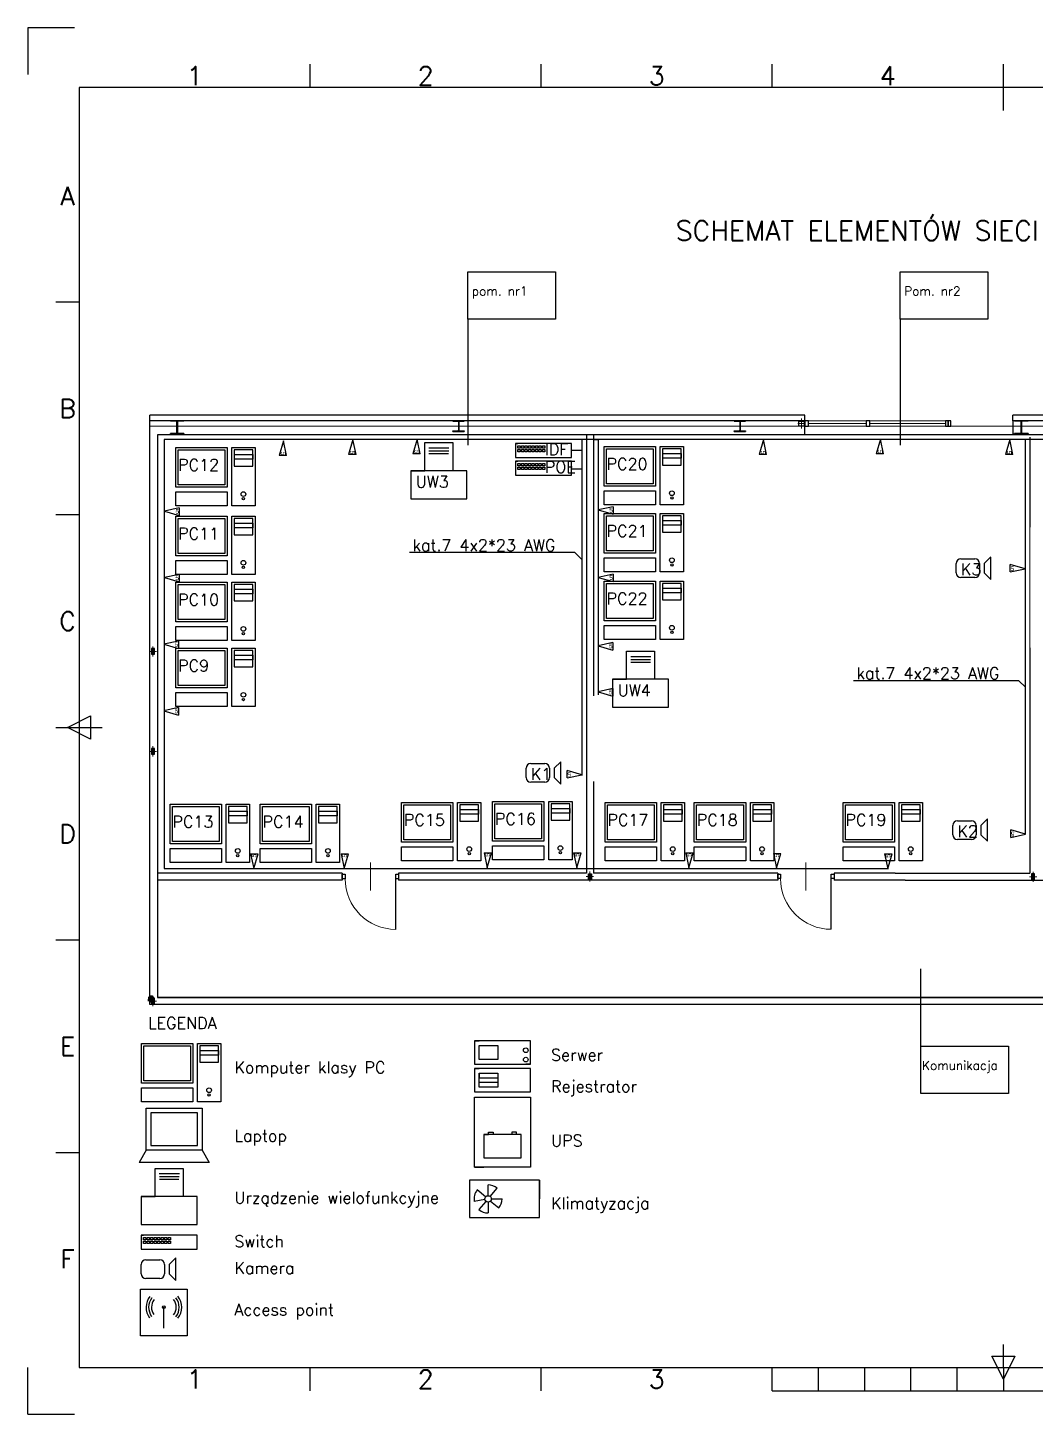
# Paper-space layout 'ISO A3 - tabelka rysunkowa' of a CAD drawing. Header units: millimetres. Extents: x 0 to 476, y 0 to 297.
# Drawn here: x 0 to 215.8, y 0 to 297 of the extents above; entities that cross this region are included whole.
import ezdxf
from ezdxf.enums import TextEntityAlignment as Align

# ---------------------------------------------------------------- set-up
doc = ezdxf.new("R2010")
doc.units = ezdxf.units.MM
doc.linetypes.add('ACAD_ISO10W100', pattern=[18, 12, -3, 0, -3])
for name, color, linetype in [('kable', 150, 'Continuous'), ('przekroj', 19, 'Continuous'), ('Title Block', 7, 'Continuous')]:
    doc.layers.add(name, color=color, linetype=linetype)
doc.layers.add('podkład', color=7, linetype='Continuous', lineweight=60)
doc.styles.add('ACISOTS', font='simplex.shx', dxfattribs={"height": 1})
doc.styles.add('Century Gothic', font='GOTHIC.TTF')
doc.styles.add('ISO Proportional', font='simplex.shx')
doc.styles.add('POLTECH', font='ROMANS')
picture_1 = doc.add_image_def('image1.tif', size_in_pixel=(1587, 2245))

# ---------------------------------------------------------------- blocks, each defined once
blk = doc.blocks.new('*T3')
at = {"layer": 'Title Block', "color": 0, "linetype": 'ByBlock', "lineweight": -2, "transparency": 16777216}
for p, q in [((0, 0), (171, 0)), ((0, 0), (0, -12.67)), ((12, 0), (12, -12.67)), ((119.19, 0), (119.19, -12.67)), ((139.19, 0), (139.19, -12.67)), ((156.21, 0), (156.21, -12.67)), ((171, 0), (171, -12.67)), ((0, -6.33), (171, -6.33)), ((0, -12.67), (171, -12.67))]:
    blk.add_line(p, q, dxfattribs=at)
at = {"layer": 'Title Block', "color": 0, "transparency": 16777216, "char_height": 2.5, "attachment_point": 1, "style": 'ISO Proportional'}
for s, insert, width in [('Wer.', (1.5, -1.5), 9), ('Uwagi', (13.5, -1.5), 104.1871), ('Data', (120.69, -1.5), 17), ('Podpis', (140.69, -1.5), 14.0204), ('Spr.', (157.71, -1.5), 11.7925)]:
    blk.add_mtext(s, dxfattribs=dict(at, insert=insert, width=width))
blk = doc.blocks.new('Tabelka rysunkowa')
at = {"layer": 'Title Block'}
for p, q in [((0, 297), (0, 287)), ((10, 297), (0, 297)), ((420, 297), (410, 297)), ((420, 287), (420, 297)), ((60.5, 284.23), (60.5, 289.18)), ((110, 284.23), (110, 289.18)), ((159.5, 284.23), (159.5, 289.18)), ((209, 279.28), (209, 289.18)), ((258.5, 284.23), (258.5, 289.18)), ((308, 284.23), (308, 289.18)), ((357.5, 284.23), (357.5, 289.18)), ((407, 284.23), (11, 284.23)), ((11, 284.23), (11, 10)), ((407, 10), (407, 284.23)), ((11, 238.19), (6.05, 238.19)), ((411.95, 238.19), (407, 238.19)), ((11, 192.66), (6.05, 192.66)), ((411.95, 192.66), (407, 192.66)), ((8.52, 147.12), (13.47, 149.59)), ((13.47, 149.59), (13.47, 144.64)), ((6.05, 147.12), (15.95, 147.12)), ((13.47, 144.64), (8.52, 147.12)), ((402.05, 147.12), (411.95, 147.12)), ((11, 101.58), (6.05, 101.58)), ((411.95, 101.58), (407, 101.58)), ((407, 60), (242, 60)), ((242, 10), (242, 60)), ((290.14, 60), (290.14, 52.38)), ((324.5, 10), (324.5, 60)), ((365.75, 50.35), (365.75, 60)), ((407, 10), (407, 60)), ((11, 56.03), (6.05, 56.03)), ((411.95, 56.03), (407, 56.03)), ((242, 52.38), (324.5, 52.38)), ((407, 50.35), (324.5, 50.35)), ((242, 46.38), (324.5, 46.38)), ((242, 40.38), (324.5, 40.38)), ((324.5, 39.01), (407, 39.01)), ((242, 34.38), (324.5, 34.38)), ((242, 28.38), (324.5, 28.38)), ((242, 22.38), (324.5, 22.38)), ((324.5, 23.29), (407, 23.29)), ((209, 10), (209, 14.95)), ((242, 16.38), (324.5, 16.38)), ((206.53, 12.47), (211.47, 12.47)), ((209, 7.52), (206.53, 12.47)), ((211.47, 12.47), (209, 7.52)), ((0, 0), (0, 10)), ((11, 10), (407, 10)), ((60.5, 5.05), (60.5, 10)), ((110, 5.05), (110, 10)), ((159.5, 5.05), (159.5, 10)), ((169.4, 5.05), (169.4, 10)), ((179.3, 5.05), (179.3, 10)), ((189.2, 5.05), (189.2, 10)), ((199.1, 5.05), (199.1, 10)), ((209, 10), (209, 5.05)), ((218.9, 5.05), (218.9, 10)), ((228.8, 5.05), (228.8, 10)), ((238.7, 5.05), (238.7, 10)), ((407, 10), (242, 10)), ((248.6, 5.05), (248.6, 10)), ((258.5, 5.05), (258.5, 10)), ((308, 5.05), (308, 10)), ((357.5, 5.05), (357.5, 10)), ((420, 0), (420, 10)), ((159.5, 5.05), (258.5, 5.05)), ((0, 0), (10, 0)), ((420, 0), (410, 0))]:
    blk.add_line(p, q, dxfattribs=at)
blk.add_blockref('*T3', (236, 284.23))
at = {"layer": 'Title Block', "style": 'ISO Proportional'}
for s, p in [('1', (35.75, 286.7)), ('2', (85.25, 286.7)), ('3', (134.75, 286.7)), ('4', (184.25, 286.7)), ('5', (233.75, 286.7)), ('6', (283.25, 286.7)), ('7', (332.75, 286.7)), ('8', (382.25, 286.7)), ('A', (8.52, 260.96)), ('A', (409.48, 260.96)), ('B', (8.52, 215.43)), ('B', (409.48, 215.43)), ('C', (8.52, 169.88)), ('C', (409.48, 169.88)), ('D', (8.52, 124.34)), ('D', (409.48, 124.34)), ('E', (8.52, 78.8)), ('E', (409.48, 78.8)), ('F', (8.52, 33.27)), ('F', (409.48, 33.27)), ('1', (35.75, 7.52)), ('2', (85.25, 7.52)), ('3', (134.75, 7.52)), ('6', (283.25, 7.52)), ('7', (332.75, 7.52)), ('8', (382.25, 7.52))]:
    blk.add_text(s, height=3.96, dxfattribs=at).set_placement(p, align=Align.MIDDLE)
at = {"layer": 'Title Block', "lineweight": 25, "style": 'ACISOTS'}
for s, p in [('NAZWA PLIKU', (243.03, 57.04)), ('NR FSCM', (291.3, 57.04)), ('ARKUSZ', (325.45, 57.11)), ('SKALA', (367.03, 57.11)), ('ROZMIAR', (243.03, 48.14)), ('RYSOWAŁ', (243.03, 42.14)), ('SPRAWDZIŁ', (243.03, 36.05)), ('ZATW.', (243.03, 30.08)), ('WYSTAWCA', (243.03, 23.99)), ('WER.', (243.03, 17.99))]:
    blk.add_text(s, height=2, dxfattribs=at).set_placement(p)
at = {"layer": 'Title Block', "lineweight": 25, "style": 'ACISOTS', "width": 0.683519}
blk.add_text('NR UMOWY', height=2, dxfattribs=at).set_placement((243.03, 11.99))
at = {"layer": 'Title Block', "insert": (324.88, 21.41), "char_height": 2, "width": 8.8, "attachment_point": 1, "style": 'ACISOTS'}
blk.add_mtext('NR DWG', dxfattribs=at)
at = {"layer": 'Title Block', "lineweight": 35, "style": 'ACISOTS'}
for tag, p, height in [('NAZWA_PLIKU', (254.41, 53.9), 3), ('NR_FSCM', (293.68, 53.04), 3), ('ARKUSZ', (326.77, 52.11), 3), ('SKALA', (368.02, 52.11), 3), ('ROZMIAR', (254.7, 48.23), 3), ('AKTYWNOŚĆ_PROJEKTOWA', (328.79, 43.14), 3.5), ('DATA_SPRAWDZENIA', (254.41, 41.9), 3), ('DATA_SPRAWDZENIA', (254.7, 36.14), 3), ('SPRAWDZAJĄCY', (277.96, 36.14), 3), ('NAZWAARKUSZA', (326.77, 30.48), 6), ('DATA_ZATWIERDZENIA', (254.7, 30.17), 3), ('ZATWIERDZAJĄCY', (277.96, 30.17), 3), ('DATA_WYDANIA', (254.7, 24.08), 3), ('WYDAJĄCY', (277.96, 24.08), 3), ('PODTYTUŁ_RYSUNKU', (328.79, 25.44), 3), ('WERSJA', (254.7, 18.08), 3), ('NR_UMOWY', (254.7, 12.08), 3.5), ('NAZWA-NUMERARKUSZA', (326.77, 11.76), 6)]:
    blk.add_attdef(tag, p, '', height=height, dxfattribs=at)
blk = doc.blocks.new('pc')
for p, q in [((59.46, 234.93), (59.46, 251.93)), ((59.46, 251.93), (60.46, 251.93)), ((60.46, 251.93), (80.46, 251.93)), ((60.46, 250.93), (80.46, 250.93)), ((60.46, 235.93), (60.46, 250.93)), ((80.46, 251.93), (81.46, 251.93)), ((80.46, 250.93), (80.46, 235.93)), ((81.46, 251.93), (81.46, 234.93)), ((83.46, 226.93), (83.46, 251.93)), ((83.46, 251.93), (93.46, 251.93)), ((83.46, 251.93), (88.46, 251.93)), ((83.46, 251.93), (84.46, 251.93)), ((92.46, 250.93), (84.46, 250.93)), ((84.46, 250.93), (84.46, 243.93)), ((84.46, 250.93), (84.46, 248.93)), ((92.46, 243.93), (92.46, 250.93)), ((93.46, 251.93), (93.46, 226.93)), ((84.46, 248.93), (92.46, 248.93)), ((92.46, 246.93), (84.46, 246.93)), ((84.46, 243.93), (92.46, 243.93)), ((92.46, 248.93), (92.46, 246.93)), ((60.46, 234.93), (59.46, 234.93)), ((59.46, 232.93), (81.46, 232.93)), ((59.46, 226.93), (59.46, 232.93)), ((80.46, 235.93), (60.46, 235.93)), ((81.46, 234.93), (60.46, 234.93)), ((81.46, 232.93), (81.46, 226.93)), ((81.46, 226.93), (59.46, 226.93)), ((93.46, 226.93), (83.46, 226.93))]:
    blk.add_line(p, q)
for centre, radius in [((88.46, 231.93), 1), ((88.46, 229.93), 0.5)]:
    blk.add_circle(centre, radius)
blk = doc.blocks.new('*U11')
for p, q in [((-0.25, 0.25), (0.25, 0.25)), ((-0.25, -0.25), (-0.25, 0.25)), ((0.25, 0.25), (0.25, -0.25)), ((0.25, -0.25), (-0.25, -0.25))]:
    blk.add_line(p, q)
blk = doc.blocks.new('*U12')
at = {"color": 0, "linetype": 'ByBlock', "lineweight": -2, "transparency": 16777216}
for p in [(0, 0.75), (0, 0), (0.75, 0.75), (0.75, 0), (1.5, 0.75), (1.5, 0), (2.25, 0.75), (2.25, 0), (3, 0.75), (3, 0), (3.75, 0.75), (3.75, 0), (4.5, 0.75), (4.5, 0), (5.25, 0.75), (5.25, 0)]:
    blk.add_blockref('*U11', p, dxfattribs=at)
blk = doc.blocks.new('*U15')
for p, q in [((-0.25, 0.25), (0.25, 0.25)), ((-0.25, -0.25), (-0.25, 0.25)), ((0.25, 0.25), (0.25, -0.25)), ((0.25, -0.25), (-0.25, -0.25))]:
    blk.add_line(p, q)
blk = doc.blocks.new('*U16')
at = {"color": 0, "linetype": 'ByBlock', "lineweight": -2, "transparency": 16777216}
for p in [(0, 0.75), (0, 0), (0.75, 0.75), (0.75, 0), (1.5, 0.75), (1.5, 0), (2.25, 0.75), (2.25, 0), (3, 0.75), (3, 0), (3.75, 0.75), (3.75, 0), (4.5, 0.75), (4.5, 0), (5.25, 0.75), (5.25, 0)]:
    blk.add_blockref('*U15', p, dxfattribs=at)
blk = doc.blocks.new('*U39')
for p, q in [((-0.25, 0.25), (0.25, 0.25)), ((-0.25, -0.25), (-0.25, 0.25)), ((0.25, 0.25), (0.25, -0.25)), ((0.25, -0.25), (-0.25, -0.25))]:
    blk.add_line(p, q)
blk = doc.blocks.new('*U40')
at = {"color": 0, "linetype": 'ByBlock', "lineweight": -2, "transparency": 16777216}
for p in [(0, 0.75), (0, 0), (0.75, 0.75), (0.75, 0), (1.5, 0.75), (1.5, 0), (2.25, 0.75), (2.25, 0), (3, 0.75), (3, 0), (3.75, 0.75), (3.75, 0), (4.5, 0.75), (4.5, 0), (5.25, 0.75), (5.25, 0)]:
    blk.add_blockref('*U39', p, dxfattribs=at)

psp = doc.layouts.new('ISO A3 - tabelka rysunkowa')

# ---------------------------------------------------------------- hatches: boundary and pattern name
at = {"layer": 'przekroj'}
for points in [[(27.06, 163.94), (26.58, 163.94), (26.58, 162.86), (27.06, 162.86)], [(27.06, 142.55), (26.58, 142.55), (26.58, 141.46), (27.06, 141.46)], [(120.18, 115.73), (120.67, 115.73), (120.67, 114.64), (120.18, 114.64)], [(215.59, 115.68), (215.11, 115.68), (215.11, 114.59), (215.59, 114.59)], [(27.06, 89.06), (26.58, 89.06), (26.58, 87.97), (27.06, 87.97)]]:
    psp.add_hatch(color=1, dxfattribs=at).paths.add_polyline_path(points)

# ---------------------------------------------------------------- linework, layer by layer
for p, q in [((85.03, 202.12), (85.03, 208.12)), ((85.03, 208.12), (91.03, 208.12)), ((91.03, 208.12), (91.03, 202.12)), ((104.49, 207.94), (104.49, 204.94)), ((116.49, 207.94), (104.49, 207.94)), ((104.49, 207.94), (104.99, 207.94)), ((116.49, 204.94), (116.49, 207.94)), ((85.91, 207.02), (90.21, 207.02)), ((85.95, 206.36), (90.17, 206.36)), ((85.95, 205.82), (90.13, 205.82)), ((104.49, 204.94), (116.49, 204.94)), ((82.03, 202.12), (82.03, 196.12)), ((94.03, 202.12), (82.03, 202.12)), ((82.03, 202.12), (85.03, 202.12)), ((94.03, 196.12), (94.03, 202.12)), ((104.49, 204.14), (104.49, 201.14)), ((116.49, 204.14), (104.49, 204.14)), ((104.49, 204.14), (104.99, 204.14)), ((116.49, 201.14), (116.49, 204.14)), ((104.49, 201.14), (116.49, 201.14)), ((82.03, 196.12), (94.03, 196.12)), ((198.9, 180.23), (198.9, 182.23)), ((199.9, 183.23), (202.9, 183.23)), ((203.9, 182.23), (203.9, 180.23)), ((204.9, 182.23), (206.33, 183.63)), ((204.9, 182.23), (204.9, 180.23)), ((206.32, 178.82), (206.32, 183.62)), ((202.9, 179.23), (199.9, 179.23)), ((204.9, 180.23), (206.32, 178.82)), ((128.29, 157.43), (128.29, 163.43)), ((128.29, 163.43), (134.29, 163.43)), ((134.29, 163.43), (134.29, 157.43)), ((129.16, 162.33), (133.46, 162.33)), ((129.2, 161.67), (133.42, 161.67)), ((129.2, 161.13), (133.38, 161.13)), ((125.29, 157.43), (125.29, 151.43)), ((137.29, 157.43), (125.29, 157.43)), ((125.29, 157.43), (128.29, 157.43)), ((137.29, 151.43), (137.29, 157.43)), ((125.29, 151.43), (137.29, 151.43)), ((112.75, 138.38), (114.18, 139.78)), ((114.17, 134.97), (114.17, 139.77)), ((106.75, 136.38), (106.75, 138.38)), ((107.75, 139.38), (110.75, 139.38)), ((111.75, 138.38), (111.75, 136.38)), ((112.75, 138.38), (112.75, 136.38)), ((110.75, 135.38), (107.75, 135.38)), ((112.75, 136.38), (114.17, 134.97)), ((198.14, 124.14), (198.14, 126.14)), ((199.14, 127.14), (202.14, 127.14)), ((203.14, 126.14), (203.14, 124.14)), ((204.14, 126.14), (205.56, 127.55)), ((204.14, 126.14), (204.14, 124.14)), ((205.56, 122.73), (205.56, 127.54)), ((202.14, 123.14), (199.14, 123.14)), ((204.14, 124.14), (205.56, 122.73)), ((95.69, 79.96), (95.69, 74.96)), ((107.69, 79.96), (95.69, 79.96)), ((95.69, 79.96), (96.69, 79.96)), ((96.69, 78.96), (100.69, 78.96)), ((96.69, 75.96), (96.69, 78.96)), ((100.69, 78.96), (100.69, 75.96)), ((107.69, 74.96), (107.69, 79.96)), ((95.69, 74.96), (107.69, 74.96)), ((100.69, 75.96), (96.69, 75.96)), ((107.69, 74.96), (106.69, 74.96)), ((95.69, 74.09), (95.69, 69.09)), ((107.69, 74.09), (95.69, 74.09)), ((95.69, 74.09), (96.69, 74.09)), ((96.69, 73.09), (100.69, 73.09)), ((96.69, 70.09), (96.69, 73.09)), ((96.69, 73.09), (96.69, 72.09)), ((96.69, 72.09), (100.69, 72.09)), ((100.69, 73.09), (100.69, 70.09)), ((100.69, 72.09), (100.69, 71.09)), ((107.69, 69.09), (107.69, 74.09)), ((95.69, 69.09), (107.69, 69.09)), ((100.69, 71.09), (96.69, 71.09)), ((100.69, 70.09), (96.69, 70.09)), ((25.4, 56.54), (25.4, 65.54)), ((25.4, 65.54), (26.4, 65.54)), ((26.4, 65.54), (37.4, 65.54)), ((37.4, 65.54), (37.4, 56.54)), ((95.69, 67.95), (107.69, 67.95)), ((95.69, 52.95), (95.69, 67.95)), ((107.69, 67.95), (107.69, 52.95)), ((26.38, 64.54), (26.38, 57.54)), ((36.38, 64.54), (26.38, 64.54)), ((36.38, 57.54), (36.38, 64.54)), ((105.69, 59.95), (97.69, 59.95)), ((97.69, 59.95), (97.69, 54.95)), ((97.69, 59.95), (98.69, 59.95)), ((98.69, 59.95), (98.69, 60.45)), ((98.69, 60.45), (99.69, 60.45)), ((99.69, 60.45), (99.69, 59.95)), ((104.69, 60.45), (103.69, 60.45)), ((103.69, 60.45), (103.69, 59.95)), ((104.69, 59.95), (104.69, 60.45)), ((105.19, 59.95), (104.69, 59.95)), ((105.69, 59.95), (105.19, 59.95)), ((105.69, 54.95), (105.69, 59.95)), ((25.4, 56.54), (23.89, 53.95)), ((37.4, 56.54), (25.4, 56.54)), ((26.38, 57.54), (36.38, 57.54)), ((37.4, 56.54), (38.88, 53.93)), ((38.88, 53.93), (23.89, 53.95)), ((97.69, 54.95), (105.69, 54.95)), ((27.31, 46.68), (27.31, 52.68)), ((27.31, 52.68), (33.31, 52.68)), ((28.18, 51.58), (32.48, 51.58)), ((28.22, 50.91), (32.44, 50.91)), ((33.31, 52.68), (33.31, 46.68)), ((107.69, 52.95), (95.69, 52.95)), ((95.69, 52.95), (97.69, 52.95)), ((28.22, 50.38), (32.4, 50.38)), ((109.6, 50.12), (94.6, 50.12)), ((94.6, 50.12), (94.6, 47.12)), ((98.06, 46.57), (96.3, 48.06)), ((98.6, 46.82), (98.6, 49.12)), ((99.05, 46.66), (100.53, 48.42)), ((109.6, 42.12), (109.6, 50.12)), ((109.6, 50.12), (109.6, 46.12)), ((24.31, 46.68), (24.31, 40.68)), ((36.31, 46.68), (24.31, 46.68)), ((24.31, 46.68), (27.31, 46.68)), ((36.31, 40.68), (36.31, 46.68)), ((94.6, 47.12), (94.6, 42.12)), ((97.91, 46), (95.65, 45.59)), ((98.15, 45.59), (96.66, 43.83)), ((98.6, 45.42), (98.6, 43.12)), ((99.13, 45.67), (100.89, 44.19)), ((99.3, 46.12), (101.6, 46.12)), ((94.6, 42.12), (109.6, 42.12)), ((24.31, 40.68), (36.31, 40.68)), ((24.31, 38.37), (24.31, 35.37)), ((36.31, 38.37), (24.31, 38.37)), ((24.31, 38.37), (24.81, 38.37)), ((36.31, 35.37), (36.31, 38.37)), ((24.31, 35.37), (36.31, 35.37)), ((25.31, 33.09), (28.31, 33.09)), ((30.31, 32.09), (31.73, 33.49)), ((31.72, 28.68), (31.72, 33.48)), ((24.31, 30.09), (24.31, 32.09)), ((29.31, 32.09), (29.31, 30.09)), ((30.31, 32.09), (30.31, 30.09)), ((30.31, 30.09), (31.72, 28.68)), ((24.17, 16.82), (24.17, 26.82)), ((24.17, 26.82), (34.17, 26.82)), ((28.31, 29.09), (25.31, 29.09)), ((34.17, 26.82), (34.17, 16.82)), ((29.17, 18.44), (29.17, 22.92)), ((34.17, 16.82), (24.17, 16.82)), ((34.17, 16.82), (29.17, 16.82))]:
    psp.add_line(p, q)
for centre, radius in [((106.69, 77.96), 0.5), ((106.69, 75.96), 0.5), ((98.6, 46.12), 0.7), ((29.17, 22.92), 0.296)]:
    psp.add_circle(centre, radius)
for centre, radius, start, end in [((199.9, 182.23), 1, 90, 180), ((202.9, 182.23), 1, 0, 90), ((199.9, 180.23), 1, 180, 270), ((202.9, 180.23), 1, 270, 0), ((107.75, 138.38), 1, 90, 180), ((110.75, 138.38), 1, 0, 90), ((107.75, 136.38), 1, 180, 270), ((110.75, 136.38), 1, 270, 0), ((199.14, 126.14), 1, 90, 180), ((202.14, 126.14), 1, 0, 90), ((199.14, 124.14), 1, 180, 270), ((202.14, 124.14), 1, 270, 0), ((98.6, 46.12), 3, 139.894, 190.2891), ((98.6, 46.12), 3, 49.8096, 90), ((98.6, 46.12), 3, 319.894, 0), ((98.6, 46.12), 3, 229.8096, 270), ((25.31, 32.09), 1, 90, 180), ((28.31, 32.09), 1, 0, 90), ((25.31, 30.09), 1, 180, 270), ((28.31, 30.09), 1, 270, 0), ((29.17, 22.92), 3.81, 142.1152, 216.654), ((29.17, 22.92), 3.27, 142.1387, 216.5193), ((29.17, 22.92), 2.66, 142.1764, 216.3036), ((29.17, 22.92), 2.66, 321.7735, 38.6113), ((29.17, 22.92), 3.27, 321.8112, 38.3956), ((29.17, 22.92), 3.81, 321.8347, 38.2609)]:
    psp.add_arc(centre, radius, start, end)
at = {"layer": 'kable'}
for p, q in [((272.6, 208.81), (29.25, 208.81)), ((29.25, 208.81), (29.25, 157.63)), ((54.77, 208.53), (53.84, 205.36)), ((54.77, 208.53), (53.84, 205.36)), ((55.44, 205.36), (54.77, 208.53)), ((55.44, 205.36), (54.77, 208.53)), ((69.66, 208.78), (68.73, 205.6)), ((69.66, 208.78), (68.73, 205.6)), ((70.33, 205.6), (69.66, 208.78)), ((70.33, 205.6), (69.66, 208.78)), ((83.4, 208.9), (82.47, 205.72)), ((83.4, 208.9), (82.47, 205.72)), ((84.07, 205.72), (83.4, 208.9)), ((84.07, 205.72), (83.4, 208.9)), ((119.71, 208.81), (118.71, 208.78)), ((118.71, 208.78), (118.71, 202.43)), ((118.71, 208.78), (118.71, 206.42)), ((121.22, 208.81), (122.22, 208.81)), ((122.22, 208.81), (122.22, 154.12)), ((157.6, 208.77), (156.67, 205.6)), ((157.6, 208.77), (156.67, 205.6)), ((158.27, 205.6), (157.6, 208.77)), ((158.27, 205.6), (157.6, 208.77)), ((182.66, 208.89), (181.73, 205.72)), ((182.66, 208.89), (181.73, 205.72)), ((183.33, 205.72), (182.66, 208.89)), ((183.33, 205.72), (182.66, 208.89)), ((210.35, 208.77), (209.42, 205.6)), ((210.35, 208.77), (209.42, 205.6)), ((211.02, 205.6), (210.35, 208.77)), ((211.02, 205.6), (210.35, 208.77)), ((214.65, 208.81), (213.65, 208.81)), ((213.65, 208.81), (213.65, 124.28)), ((55.44, 205.36), (53.84, 205.36)), ((55.44, 205.36), (53.84, 205.36)), ((70.33, 205.6), (68.73, 205.6)), ((70.33, 205.6), (68.73, 205.6)), ((84.07, 205.72), (82.47, 205.72)), ((84.07, 205.72), (82.47, 205.72)), ((118.71, 206.42), (116.49, 206.42)), ((158.27, 205.6), (156.67, 205.6)), ((158.27, 205.6), (156.67, 205.6)), ((183.33, 205.72), (181.73, 205.72)), ((183.33, 205.72), (181.73, 205.72)), ((211.02, 205.6), (209.42, 205.6)), ((211.02, 205.6), (209.42, 205.6)), ((118.71, 202.43), (116.49, 202.43)), ((118.71, 202.43), (118.71, 136.83)), ((32.45, 194.15), (29.28, 193.48)), ((32.45, 194.15), (29.28, 193.48)), ((29.28, 193.48), (32.45, 192.55)), ((29.28, 193.48), (32.45, 192.55)), ((32.45, 194.15), (32.45, 192.55)), ((32.45, 194.15), (32.45, 192.55)), ((125.39, 194.38), (122.22, 193.71)), ((125.39, 194.38), (122.22, 193.71)), ((122.22, 193.71), (125.39, 192.78)), ((122.22, 193.71), (125.39, 192.78)), ((125.39, 194.38), (125.39, 192.78)), ((125.39, 194.38), (125.39, 192.78)), ((117.23, 184.56), (81.79, 184.56)), ((118.64, 183.15), (117.23, 184.56)), ((213.65, 181.13), (210.47, 182.05)), ((210.47, 180.46), (210.47, 182.05)), ((213.65, 181.13), (210.47, 182.05)), ((210.47, 180.46), (210.47, 182.05)), ((32.44, 179.88), (29.27, 179.22)), ((32.44, 179.88), (29.27, 179.22)), ((29.27, 179.22), (32.44, 178.29)), ((29.27, 179.22), (32.44, 178.29)), ((32.44, 179.88), (32.44, 178.29)), ((32.44, 179.88), (32.44, 178.29)), ((125.39, 179.94), (122.22, 179.27)), ((125.39, 179.94), (122.22, 179.27)), ((122.22, 179.27), (125.39, 178.35)), ((122.22, 179.27), (125.39, 178.35)), ((125.39, 179.94), (125.39, 178.35)), ((125.39, 179.94), (125.39, 178.35)), ((210.47, 180.46), (213.65, 181.13)), ((210.47, 180.46), (213.65, 181.13)), ((32.31, 165.62), (29.13, 164.95)), ((32.31, 165.62), (29.13, 164.95)), ((29.13, 164.95), (32.31, 164.02)), ((29.13, 164.95), (32.31, 164.02)), ((32.31, 165.62), (32.31, 164.02)), ((32.31, 165.62), (32.31, 164.02)), ((125.35, 165.29), (122.17, 164.63)), ((125.35, 165.29), (122.17, 164.63)), ((122.17, 164.63), (125.35, 163.7)), ((122.17, 164.63), (125.35, 163.7)), ((125.35, 165.29), (125.35, 163.7)), ((125.35, 165.29), (125.35, 163.7)), ((29.25, 157.63), (29.25, 116.94)), ((125.35, 155.44), (122.17, 154.77)), ((125.35, 155.44), (122.17, 154.77)), ((122.17, 154.77), (125.35, 153.84)), ((122.17, 154.77), (125.35, 153.84)), ((125.35, 155.44), (125.35, 153.84)), ((125.35, 155.44), (125.35, 153.84)), ((212.33, 157.13), (176.89, 157.13)), ((213.74, 155.72), (212.33, 157.13)), ((213.74, 124.24), (213.74, 155.72)), ((32.31, 151.37), (29.13, 150.7)), ((32.31, 151.37), (29.13, 150.7)), ((29.13, 150.7), (32.31, 149.77)), ((29.13, 150.7), (32.31, 149.77)), ((32.31, 151.37), (32.31, 149.77)), ((32.31, 151.37), (32.31, 149.77)), ((118.72, 136.99), (115.54, 137.92)), ((115.54, 136.32), (115.54, 137.92)), ((118.72, 136.99), (115.54, 137.92)), ((115.54, 136.32), (115.54, 137.92)), ((115.54, 136.32), (118.72, 136.99)), ((115.54, 136.32), (118.72, 136.99)), ((213.74, 124.24), (210.56, 125.17)), ((210.56, 123.57), (210.56, 125.17)), ((213.74, 124.24), (210.56, 125.17)), ((210.56, 123.57), (210.56, 125.17)), ((210.56, 123.57), (213.74, 124.24)), ((210.56, 123.57), (213.74, 124.24)), ((47.74, 120.08), (48.41, 116.9)), ((47.74, 120.08), (49.33, 120.08)), ((47.74, 120.08), (48.41, 116.9)), ((47.74, 120.08), (49.33, 120.08)), ((48.41, 116.9), (49.33, 120.08)), ((48.41, 116.9), (49.33, 120.08)), ((67.13, 120.08), (67.79, 116.9)), ((67.13, 120.08), (68.72, 120.08)), ((67.13, 120.08), (67.79, 116.9)), ((67.13, 120.08), (68.72, 120.08)), ((67.79, 116.9), (68.72, 120.08)), ((67.79, 116.9), (68.72, 120.08)), ((97.74, 120.26), (98.41, 117.08)), ((97.74, 120.26), (99.33, 120.26)), ((97.74, 120.26), (98.41, 117.08)), ((97.74, 120.26), (99.33, 120.26)), ((98.41, 117.08), (99.33, 120.26)), ((98.41, 117.08), (99.33, 120.26)), ((116.92, 120.26), (117.59, 117.08)), ((116.92, 120.26), (118.52, 120.26)), ((116.92, 120.26), (117.59, 117.08)), ((116.92, 120.26), (118.52, 120.26)), ((117.59, 117.08), (118.52, 120.26)), ((117.59, 117.08), (118.52, 120.26)), ((140.96, 120.26), (141.63, 117.08)), ((140.96, 120.26), (142.55, 120.26)), ((140.96, 120.26), (141.63, 117.08)), ((140.96, 120.26), (142.55, 120.26)), ((141.63, 117.08), (142.55, 120.26)), ((141.63, 117.08), (142.55, 120.26)), ((159.73, 120.14), (160.4, 116.96)), ((159.73, 120.14), (161.33, 120.14)), ((159.73, 120.14), (160.4, 116.96)), ((159.73, 120.14), (161.33, 120.14)), ((160.4, 116.96), (161.33, 120.14)), ((160.4, 116.96), (161.33, 120.14)), ((183.56, 120.03), (184.23, 116.85)), ((183.56, 120.03), (185.16, 120.03)), ((183.56, 120.03), (184.23, 116.85)), ((183.56, 120.03), (185.16, 120.03)), ((184.23, 116.85), (185.16, 120.03)), ((184.23, 116.85), (185.16, 120.03)), ((29.25, 116.94), (184.38, 116.94))]:
    psp.add_line(p, q, dxfattribs=at)
at = {"layer": 'przekroj', "color": 1}
for p, q in [((94.26, 244.74), (113.03, 244.74)), ((94.26, 234.58), (94.26, 244.74)), ((113.03, 244.74), (113.03, 234.58)), ((186.87, 244.74), (205.64, 244.74)), ((186.87, 234.58), (186.87, 244.74)), ((205.64, 244.74), (205.64, 234.58)), ((94.26, 234.58), (94.26, 207.58)), ((113.03, 234.58), (94.26, 234.58)), ((186.87, 234.58), (186.87, 207.58)), ((205.64, 234.58), (186.87, 234.58)), ((166.43, 214.03), (26.19, 214.03)), ((26.19, 212.82), (26.19, 214.03)), ((26.19, 87.76), (26.19, 214.03)), ((166.43, 212.82), (166.43, 214.03)), ((224.29, 214.03), (211.03, 214.03)), ((211.03, 212.82), (211.03, 214.03)), ((166.43, 212.82), (26.19, 212.82)), ((91.09, 212.82), (93.5, 212.82)), ((91.09, 212.7), (91.09, 212.82)), ((91.09, 212.7), (92.12, 212.7)), ((92.24, 212.58), (92.24, 210.77)), ((92.36, 212.58), (92.36, 210.77)), ((92.48, 212.7), (93.5, 212.7)), ((93.5, 212.82), (93.5, 212.7)), ((151.36, 212.82), (153.78, 212.82)), ((151.36, 212.7), (151.36, 212.82)), ((151.36, 212.7), (152.39, 212.7)), ((152.51, 212.58), (152.51, 210.77)), ((152.63, 212.58), (152.63, 210.77)), ((152.75, 212.7), (153.78, 212.7)), ((153.78, 212.82), (153.78, 212.7)), ((166.43, 209.81), (166.43, 212.82)), ((167.28, 212.82), (166.43, 212.82)), ((166.43, 212.82), (166.43, 211.62)), ((166.43, 211.62), (167.28, 211.62)), ((167.28, 211.62), (167.28, 212.82)), ((180.41, 212.82), (179.57, 212.82)), ((179.57, 212.82), (179.57, 211.62)), ((179.57, 211.62), (180.41, 211.62)), ((180.41, 211.62), (180.41, 212.82)), ((197.17, 212.82), (196.57, 212.82)), ((196.57, 212.82), (196.57, 211.62)), ((196.57, 211.62), (197.17, 211.62)), ((197.17, 211.62), (197.17, 212.82)), ((197.77, 212.82), (197.17, 212.82)), ((197.17, 212.82), (197.17, 211.62)), ((197.17, 211.62), (197.77, 211.62)), ((197.77, 211.62), (197.77, 212.82)), ((224.29, 212.82), (211.03, 212.82)), ((211.03, 212.82), (211.03, 209.81)), ((27.81, 209.81), (27.81, 115.94)), ((389.43, 209.81), (27.81, 209.81)), ((27.81, 209.81), (27.81, 89.27)), ((151.82, 209.81), (34.95, 209.81)), ((91.09, 210.65), (92.12, 210.65)), ((91.09, 210.53), (91.09, 210.65)), ((91.09, 210.53), (93.5, 210.53)), ((92.48, 210.65), (93.5, 210.65)), ((93.5, 210.65), (93.5, 210.53)), ((119.71, 209.81), (119.71, 149.99)), ((121.22, 209.81), (121.22, 153.91)), ((151.36, 210.65), (152.39, 210.65)), ((151.36, 210.53), (151.36, 210.65)), ((151.36, 210.53), (153.78, 210.53)), ((152.75, 210.65), (153.78, 210.65)), ((153.78, 210.65), (153.78, 210.53)), ((214.65, 209.33), (214.65, 190.04)), ((214.65, 164.15), (214.65, 155.96)), ((214.65, 155.96), (214.65, 155.35)), ((214.65, 155.35), (214.65, 115.94)), ((119.71, 149.99), (119.71, 115.94)), ((121.22, 135.52), (121.22, 115.94)), ((56.94, 115.94), (27.81, 115.94)), ((56.94, 115.94), (27.81, 115.94)), ((67.38, 115.94), (56.94, 115.94)), ((67.38, 115.94), (56.94, 115.94)), ((67.38, 115.94), (67.38, 114.43)), ((119.71, 115.94), (79.44, 115.94)), ((119.71, 115.94), (79.44, 115.94)), ((79.44, 115.94), (79.44, 114.43)), ((151.82, 115.94), (121.22, 115.94)), ((151.82, 115.94), (121.22, 115.94)), ((160.67, 115.94), (151.82, 115.94)), ((160.67, 115.94), (160.67, 114.43)), ((185.84, 115.94), (172.73, 115.94)), ((172.73, 115.94), (172.73, 114.43)), ((185.84, 115.94), (187.95, 115.94)), ((187.95, 115.94), (214.65, 115.94)), ((56.94, 114.43), (27.81, 114.43)), ((67.38, 114.43), (56.94, 114.43)), ((160.67, 114.43), (79.44, 114.43)), ((187.95, 114.43), (172.73, 114.43)), ((187.95, 114.43), (237.63, 114.43)), ((191.32, 78.86), (191.32, 95.42)), ((389.43, 89.27), (27.81, 89.27)), ((27.81, 89.27), (389.43, 89.27)), ((390.64, 87.76), (26.19, 87.76)), ((191.32, 78.86), (210.09, 78.86)), ((191.32, 68.7), (191.32, 78.86)), ((210.09, 78.86), (210.09, 68.7)), ((210.09, 68.7), (191.32, 68.7))]:
    psp.add_line(p, q, dxfattribs=at)
at = {"layer": 'przekroj', "color": 1, "lineweight": 0}
for p, q in [((390.64, 211.62), (26.19, 211.62)), ((167.28, 212.82), (196.57, 212.82)), ((167.28, 212.22), (179.57, 212.22)), ((167.28, 211.62), (196.57, 211.62)), ((180.41, 212.22), (196.57, 212.22)), ((214.65, 164.15), (214.65, 190.04))]:
    psp.add_line(p, q, dxfattribs=at)
at = {"layer": 'przekroj', "color": 1, "linetype": 'ACAD_ISO10W100', "lineweight": 0, "ltscale": 0.2}
for p, q in [((166.53, 212.22), (164.97, 212.22)), ((165.75, 211.13), (165.75, 213.3)), ((27.6, 163.4), (26.04, 163.4)), ((26.82, 164.48), (26.82, 162.32)), ((26.82, 143.09), (26.82, 140.92)), ((27.6, 142), (26.04, 142)), ((120.42, 116.27), (120.42, 114.1)), ((215.35, 116.22), (215.35, 114.05)), ((119.64, 115.18), (121.21, 115.18)), ((216.13, 115.13), (214.56, 115.13)), ((26.82, 89.6), (26.82, 87.43)), ((27.6, 88.51), (26.04, 88.51))]:
    psp.add_line(p, q, dxfattribs=at)
at = {"layer": 'przekroj', "color": 1, "lineweight": 0, "ltscale": 2}
for p, q in [((73.41, 118.21), (73.41, 112.18)), ((166.7, 118.22), (166.7, 112.2))]:
    psp.add_line(p, q, dxfattribs=at)
at = {"layer": 'przekroj', "color": 1, "ltscale": 2}
for p, q in [((67.38, 115.68), (67.99, 115.68)), ((67.38, 114.72), (67.38, 115.68)), ((67.99, 114.72), (67.38, 114.72)), ((67.99, 115.68), (67.99, 114.72)), ((78.84, 115.68), (79.44, 115.68)), ((78.84, 114.72), (78.84, 115.68)), ((79.44, 114.72), (78.84, 114.72)), ((79.44, 115.68), (79.44, 114.72))]:
    psp.add_line(p, q, dxfattribs=at)
at = {"layer": 'przekroj', "color": 1, "linetype": 'ByBlock'}
for p, q in [((78.84, 103.87), (78.84, 114.72)), ((172.13, 103.88), (172.13, 114.73))]:
    psp.add_line(p, q, dxfattribs=at)
at = {"layer": 'przekroj', "color": 1, "elevation": 0}
for points in [[(31.97, 212.58, 0.414214), (31.85, 212.7), (30.58, 212.7), (30.58, 212.82), (33.47, 212.82), (33.47, 212.7), (32.21, 212.7, 0.414214), (32.09, 212.58), (32.09, 210.29, 0.414214), (32.21, 210.17), (33.47, 210.17), (33.47, 210.05), (30.58, 210.05), (30.58, 210.17), (31.85, 210.17, 0.414214), (31.97, 210.29)], [(212.78, 212.58, 0.414214), (212.66, 212.7), (211.39, 212.7), (211.39, 212.82), (214.29, 212.82), (214.29, 212.7), (213.02, 212.7, 0.414214), (212.9, 212.58), (212.9, 210.29, 0.414214), (213.02, 210.17), (214.29, 210.17), (214.29, 210.05), (211.39, 210.05), (211.39, 210.17), (212.66, 210.17, 0.414214), (212.78, 210.29)]]:
    psp.add_lwpolyline(points, format="xyb", close=True, dxfattribs=at)
at = {"layer": 'przekroj', "color": 1}
for points in [[(166.35, 211.62), (165.15, 211.62), (165.15, 212.82), (166.35, 212.82)], [(166.29, 211.68), (165.21, 211.68), (165.21, 212.76), (166.29, 212.76)], [(27.12, 89.12), (26.52, 89.12), (26.52, 87.91), (27.12, 87.91)]]:
    psp.add_lwpolyline(points, close=True, dxfattribs=at)
at = {"layer": 'przekroj', "color": 1, "elevation": 0}
for points in [[(27.12, 164), (26.52, 164), (26.52, 162.8), (27.12, 162.8)], [(27.12, 142.61), (26.52, 142.61), (26.52, 141.4), (27.12, 141.4)], [(120.12, 115.79), (120.73, 115.79), (120.73, 114.58), (120.12, 114.58)], [(215.65, 115.74), (215.05, 115.74), (215.05, 114.53), (215.65, 114.53)]]:
    psp.add_lwpolyline(points, close=True, dxfattribs=at)
at = {"layer": 'przekroj', "color": 1, "lineweight": 0, "elevation": 0}
for points in [[(27.06, 163.94), (26.58, 163.94), (26.58, 162.86), (27.06, 162.86)], [(27.06, 142.55), (26.58, 142.55), (26.58, 141.46), (27.06, 141.46)], [(120.18, 115.73), (120.67, 115.73), (120.67, 114.64), (120.18, 114.64)], [(215.59, 115.68), (215.11, 115.68), (215.11, 114.59), (215.59, 114.59)]]:
    psp.add_lwpolyline(points, close=True, dxfattribs=at)
at = {"layer": 'przekroj', "color": 1, "ltscale": 2}
for points in [[(160.67, 115.69), (161.28, 115.69), (161.28, 114.73), (160.67, 114.73)], [(172.13, 115.69), (172.73, 115.69), (172.73, 114.73), (172.13, 114.73)]]:
    psp.add_lwpolyline(points, close=True, dxfattribs=at)
at = {"layer": 'przekroj', "color": 1, "lineweight": 0}
psp.add_lwpolyline([(27.06, 89.06), (26.58, 89.06), (26.58, 87.97), (27.06, 87.97)], close=True, dxfattribs=at)
at = {"layer": 'przekroj', "color": 1}
for centre, start, end in [((92.12, 212.58), 0, 90), ((92.48, 212.58), 90, 180), ((152.39, 212.58), 0, 90), ((152.75, 212.58), 90, 180), ((92.12, 210.77), 270, 0), ((92.48, 210.77), 180, 270), ((152.39, 210.77), 270, 0), ((152.75, 210.77), 180, 270)]:
    psp.add_arc(centre, 0.121, start, end, dxfattribs=at)
at = {"layer": 'przekroj', "color": 1, "lineweight": 0, "ltscale": 2}
for centre in [(78.84, 114.72), (172.13, 114.73)]:
    psp.add_arc(centre, 10.85, 180, 270, dxfattribs=at)

# ---------------------------------------------------------------- block references
ref = psp.add_blockref('Tabelka rysunkowa', (0, 0))
ref.add_attrib('NAZWAARKUSZA', 'SCHEMAT SIECI', (326.77, 30.48), dxfattribs={"layer": 'Title Block', "lineweight": 35, "height": 6, "style": 'ACISOTS'})
ref.add_attrib('NAZWA-NUMERARKUSZA', 'A', (326.77, 11.76), dxfattribs={"layer": 'Title Block', "lineweight": 35, "height": 6, "style": 'ACISOTS'})
ref.add_attrib('SKALA', '1:85', (368.02, 52.11), dxfattribs={"layer": 'Title Block', "lineweight": 35, "height": 3, "style": 'ACISOTS'})
ref.add_attrib('ARKUSZ', '1', (326.77, 52.11), dxfattribs={"layer": 'Title Block', "lineweight": 35, "height": 3, "style": 'ACISOTS'})
ref.add_attrib('NAZWA_PLIKU', 'szablon.dwg', (254.41, 53.9), dxfattribs={"layer": 'Title Block', "lineweight": 35, "height": 3, "style": 'ACISOTS'})
ref.add_attrib('DATA_SPRAWDZENIA', '14.06.2015', (254.41, 41.9), dxfattribs={"layer": 'Title Block', "lineweight": 35, "height": 3, "style": 'ACISOTS'})
ref.add_attrib('WERSJA', '1.02', (254.7, 18.08), dxfattribs={"layer": 'Title Block', "lineweight": 35, "height": 3, "style": 'ACISOTS'})
ref.add_attrib('DATA_SPRAWDZENIA', '14.06.2015', (254.7, 36.14), dxfattribs={"layer": 'Title Block', "lineweight": 35, "height": 3, "style": 'ACISOTS'})
ref.add_attrib('SPRAWDZAJĄCY', 'Piotr Gołaszewski', (277.96, 36.14), dxfattribs={"layer": 'Title Block', "lineweight": 35, "height": 3, "style": 'ACISOTS'})
ref.add_attrib('DATA_WYDANIA', '14.06.2015', (254.7, 24.08), dxfattribs={"layer": 'Title Block', "lineweight": 35, "height": 3, "style": 'ACISOTS'})
ref.add_attrib('WYDAJĄCY', 'Piotr Błądek', (277.96, 24.08), dxfattribs={"layer": 'Title Block', "lineweight": 35, "height": 3, "style": 'ACISOTS'})
ref.add_attrib('DATA_ZATWIERDZENIA', '14.06.2015', (254.7, 30.17), dxfattribs={"layer": 'Title Block', "lineweight": 35, "height": 3, "style": 'ACISOTS'})
ref.add_attrib('ZATWIERDZAJĄCY', 'Piotr Gołaszewski', (277.96, 30.17), dxfattribs={"layer": 'Title Block', "lineweight": 35, "height": 3, "style": 'ACISOTS'})
at = {"xscale": 0.5, "yscale": 0.5, "zscale": 0.5}
for p in [(1.96, 81.13), (93.75, 81.33), (1.96, 66.43), (93.75, 66.97), (1.96, 52.27), (93.75, 52.5), (1.96, 38.14), (50.34, 5.1), (69.86, 5.3), (93.95, 5.1), (113.06, 5.1), (144.92, 5.1), (0.77, 4.7), (20.08, 4.7), (-5.38, -46.55)]:
    psp.add_blockref('pc', p, dxfattribs=at)
for name, p in [('*U12', (105.24, 206.43)), ('*U16', (105.24, 202.63)), ('*U40', (25.06, 36.86))]:
    psp.add_blockref(name, p)

# ---------------------------------------------------------------- texts
at = {"char_height": 2.5, "attachment_point": 1, "style": 'ISO Proportional'}
for s, width, heights, insert in [('IDF', 5.75, [0], (110.74, 207.94)), ('PC12', 9.9239, [2.26], (32.19, 204.6)), ('POE', 5.75, [0], (110.74, 204.14)), ('PC20', 12, [0], (123.98, 204.8)), ('UW3', 12, [0], (83.13, 201)), ('PC21', 12, [0], (123.99, 190.44)), ('PC11', 12, [0], (32.19, 189.9)), ('K3', 3, [0], (199.9, 182.23)), ('PC10', 12, [0], (32.19, 175.74)), ('PC22', 12, [0], (123.99, 175.97)), ('PC9', 12, [0], (32.19, 161.61)), ('UW4', 12, [0], (126.38, 156.31)), ('K1', 3, [0], (107.75, 138.38)), ('PC13', 12, [0], (31, 128.17)), ('PC14', 12, [0], (50.31, 128.17)), ('PC15', 12, [0], (80.58, 128.57)), ('PC16', 12, [0], (100.09, 128.77)), ('PC17', 12, [0], (124.18, 128.57)), ('PC18', 12, [0], (143.3, 128.57)), ('PC19', 12, [0], (175.15, 128.57)), ('K2', 3, [0], (199.14, 126.14))]:
    psp.add_mtext_dynamic_manual_height_columns(s, width=width, gutter_width=12.5, heights=heights, dxfattribs=dict(at, insert=insert))
at = {"layer": 'kable', "style": 'Century Gothic'}
for rotation, p in [(270, (54.21, 206.17)), (270, (54.21, 206.17)), (270, (69.1, 206.41)), (270, (69.1, 206.41)), (270, (82.85, 206.53)), (270, (82.85, 206.53)), (270, (157.05, 206.41)), (270, (157.05, 206.41)), (270, (182.1, 206.53)), (270, (182.1, 206.53)), (270, (209.79, 206.41)), (270, (209.79, 206.41)), (180, (211.29, 181.68)), (180, (211.29, 181.68)), (180, (116.36, 137.54)), (180, (116.36, 137.54)), (180, (211.38, 124.8)), (180, (211.38, 124.8)), (90, (48.96, 119.26)), (90, (48.96, 119.26)), (90, (68.35, 119.26)), (90, (68.35, 119.26)), (90, (98.96, 119.44)), (90, (98.96, 119.44)), (90, (118.15, 119.44)), (90, (118.15, 119.44)), (90, (142.18, 119.44)), (90, (142.18, 119.44)), (90, (160.95, 119.32)), (90, (160.95, 119.32)), (90, (184.78, 119.21)), (90, (184.78, 119.21))]:
    psp.add_text('5', height=0.976, rotation=rotation, dxfattribs=at).set_placement(p)
for p in [(31.64, 192.93), (31.64, 192.93), (124.58, 193.15), (124.58, 193.15), (31.63, 178.66), (31.63, 178.66), (124.58, 178.72), (124.58, 178.72), (31.5, 164.39), (31.5, 164.39), (124.53, 164.07), (124.53, 164.07), (124.53, 154.21), (124.53, 154.21), (31.5, 150.15), (31.5, 150.15)]:
    psp.add_text('5', height=0.976, dxfattribs=at).set_placement(p)
at = {"layer": 'kable', "char_height": 2.5, "attachment_point": 1, "style": 'ISO Proportional'}
for s, width, insert in [('kat.7 4x2*23 AWG', 40.4832, (82.41, 187.41)), ('kat.7 4x2*23 AWG', 40.4832, (177.51, 159.99)), ('{\\C256;\\c0;LEGENDA}', 44.8073, (25.77, 85.04))]:
    psp.add_mtext_dynamic_manual_height_columns(s, width=width, gutter_width=12.5, heights=[0], dxfattribs=dict(at, insert=insert))
at = {"layer": 'przekroj', "color": 1, "style": 'POLTECH'}
for s, height, p in [('SCHEMAT ELEMENTÓW SIECI KOMPUTEROWEJ', 4.219, (138.8, 251.42)), ('pom. nr1', 1.905, (95.14, 239.64)), ('Pom. nr2', 1.905, (187.75, 239.64)), ('Komunikacja', 1.9051, (191.56, 73.76))]:
    psp.add_text(s, height=height, rotation=360, dxfattribs=at).set_placement(p)
at = {"layer": 'przekroj', "char_height": 2.5, "attachment_point": 1, "style": 'ISO Proportional'}
for s, width, heights, insert in [('Serwer', 18.7011, [0], (112.09, 78.22)), ('Komputer klasy PC', 42.3025, [1.94], (44.26, 75.55)), ('Rejestrator', 12.5604, [0], (112.09, 71.5)), ('Laptop', 10.019, [0], (44.26, 60.9)), ('UPS', 10.6066, [0], (112.09, 59.89)), ('Urządzenie wielofunkcyjne', 56.1033, [0], (44.26, 47.65)), ('Klimatyzacja', 3.7681, [0], (112.09, 46.46)), ('Switch', 30.4241, [0], (44.26, 38.3)), ('Kamera', 11.5835, [0], (44.26, 32.58)), ('Access point', 28.4703, [5.83], (44.26, 23.66))]:
    psp.add_mtext_dynamic_manual_height_columns(s, width=width, gutter_width=12.5, heights=heights, dxfattribs=dict(at, insert=insert))

# ---------------------------------------------------------------- pictures from other files: only their frames are drawn
at = {"layer": 'podkład'}
image = psp.add_image(picture_1, insert=(26.04, 88.51), size_in_units=(0.638, 0.902), rotation=-1.2778, dxfattribs=at)
image.dxf.flags = 15

doc.saveas('drawing.dxf')
